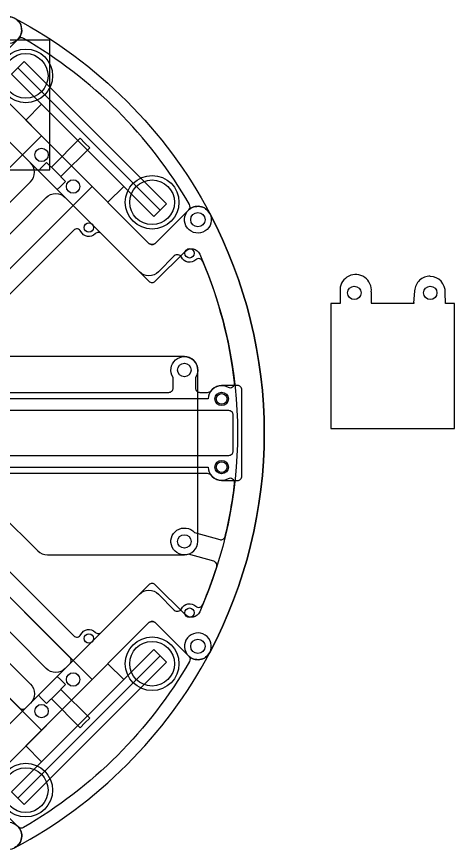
# Model space of a CAD drawing. Header units: inches. Extents: x 0 to 253, y 0 to 246.
# Drawn here: x 154.6 to 252.5, y 11.9 to 198.1 of the extents above; entities that cross this region are included whole.
import ezdxf

# ---------------------------------------------------------------- set-up
doc = ezdxf.new("R2010")
doc.units = ezdxf.units.IN
doc.header["$MEASUREMENT"] = 0
for name, color, linetype in [('2段目', 200, 'Continuous'), ('omni wheel', 4, 'Continuous'), ('カバー', 6, 'Continuous'), ('ドリブラー', 4, 'Continuous'), ('モーター', 1, 'Continuous'), ('基板', 4, 'Continuous'), ('穴', 3, 'Continuous')]:
    doc.layers.add(name, color=color, linetype=linetype)

msp = doc.modelspace()

# ---------------------------------------------------------------- linework, layer by layer
for points in [[(152.72, 198.15, -0.668179), (154.84, 193.03), (149.91, 188.1, 0.198912)], [(149.91, 181.71), (165.81, 165.81), (184.2, 147.43, 0.414214), (185.61, 147.43), (193.03, 154.84, -0.504614), (197.8, 154.13, -0.248358), (197.8, 55.87, -0.504614), (193.03, 55.16), (185.61, 62.57, 0.414214), (184.2, 62.57), (165.81, 44.19), (147.43, 25.8, 0.414214)], [(147.43, 24.39), (154.84, 16.97, -0.504614), (154.13, 12.2, -0.056457)]]:
    msp.add_lwpolyline(points, format="xyb")
for points in [[(124.24, 114.08, -0.231089), (123.45, 114.46, 0.329142), (120.02, 115.42, -0.295388), (118.96, 115.65), (114.37, 120.23, -0.198912), (114.08, 120.94), (114.08, 124.98, -0.198912), (114.37, 125.69), (155.91, 167.23), (167.23, 155.91), (125.69, 114.37, -0.198912), (124.98, 114.08)], [(195.61, 114.08), (197.31, 114.08, 0.231089), (198.09, 114.46, -0.366396), (201.89, 115.26, 0.606623), (203.36, 116.25, 0.071214), (196.25, 143.39, 0.522233), (194.65, 143.74, -0.507276), (191.47, 144.33, 0.517638), (189.87, 144.61), (186.32, 141.06, -0.414214), (182.07, 141.06), (173.59, 149.55, 0.414214), (172.18, 149.55, -0.517638), (168.96, 150.1, 0.517638), (167.35, 150.38), (132.76, 115.79, 0.668179), (133.47, 114.08), (188.61, 114.08, 0.414214), (189.61, 115.08), (189.61, 117.44, -1.863325), (194.61, 117.44), (194.61, 115.08, 0.414214)], [(203, 109.08), (203, 100.92, -0.414214), (202, 99.92), (119.54, 99.92, -0.414214), (118.54, 100.92), (118.54, 109.08, -0.414214), (119.54, 110.08), (202, 110.08, -0.414214)], [(114.37, 84.31), (155.2, 43.48, 0.414214), (156.62, 43.48), (166.52, 53.38, 0.414214), (166.52, 54.8), (125.69, 95.63, 0.198912), (124.98, 95.92), (124.24, 95.92, 0.231089), (123.45, 95.53, -0.329142), (120.02, 94.58, 0.295388), (118.96, 94.35), (115.65, 91.04, 0.295388), (115.42, 89.98, -0.329142), (114.46, 86.55, 0.231089), (114.08, 85.76), (114.08, 85.02, 0.198912)], [(201.26, 81.87, 0.030497), (203.36, 93.75, 0.606623), (201.89, 94.74, -0.366396), (198.09, 95.53, 0.231089), (197.31, 95.92), (133.47, 95.92, 0.668179), (132.76, 94.21), (167.35, 59.62, 0.517638), (168.96, 59.9, -0.517638), (172.18, 60.45, 0.414214), (173.59, 60.45), (182.07, 68.94, -0.414214), (186.32, 68.94), (189.87, 65.39, 0.517638), (191.47, 65.67, -0.507276), (194.65, 66.26, 0.522233), (196.25, 66.61, 0.022749), (199.36, 75.06, 0.424715), (198.68, 76.32), (193.04, 77.89, -1.863325), (194.38, 82.71), (200.02, 81.14, 0.424715)]]:
    msp.add_lwpolyline(points, format="xyb", close=True)
at = {"layer": '2段目'}
for points in [[(149.91, 188.1), (154.84, 193.03, 0.256038), (155.65, 195.79, 0.351932), (152.72, 198.15)], [(147.43, 25.8), (165.81, 44.19), (184.2, 62.57, -0.414214), (185.61, 62.57), (193.03, 55.16, 0.504614), (197.8, 55.87, 0.248358), (197.8, 154.13, 0.504614), (193.03, 154.84), (185.61, 147.43, -0.414214), (184.2, 147.43), (165.81, 165.81), (149.91, 181.71, -0.198912)], [(147.32, 143.78), (161.21, 157.68, -0.414214), (165.46, 157.68), (184.2, 138.94, 0.414214), (185.61, 138.94), (192.3, 145.63, -0.526966), (195.55, 145.03, -0.211181), (195.55, 64.97, -0.526966), (192.3, 64.37), (185.61, 71.06, 0.414214), (184.2, 71.06), (165.46, 52.32, -0.414214), (161.21, 52.32), (147.31, 66.23, -0.414214)], [(112.07, 94.39), (157.68, 48.79, -0.414214), (157.68, 44.54), (146.5, 33.36, -0.414214)], [(154.13, 12.2, 0.504614), (154.84, 16.97), (147.43, 24.39, -0.414214)]]:
    msp.add_lwpolyline(points, format="xyb", dxfattribs=at)
msp.add_lwpolyline([(124.3, 127.84), (157.68, 161.21, 0.414214), (157.68, 165.46), (148.01, 175.13, 0.351024), (141.8, 175.81), (127.78, 166.92, -0.142184), (125.1, 166.15), (123.59, 166.15, 0.414214), (122.59, 165.15), (122.59, 128.54, 0.668179)], format="xyb", close=True, dxfattribs=at)
at = {"layer": 'omni wheel'}
for p, q in [((186.67, 154.85), (154.85, 186.67)), ((186.67, 55.15), (154.85, 23.33))]:
    msp.add_line(p, q, dxfattribs=at)
for points in [[(186.67, 154.85), (188.09, 156.27), (156.27, 188.09), (154.85, 186.67), (153.44, 185.26), (185.26, 153.44)], [(156.62, 175), (175, 156.62), (178.54, 160.15), (160.15, 178.54)], [(186.67, 55.15), (188.09, 53.73), (156.27, 21.91), (154.85, 23.33), (153.44, 24.74), (185.26, 56.56)], [(156.62, 35), (175, 53.38), (178.54, 49.85), (160.15, 31.46)]]:
    msp.add_lwpolyline(points, close=True, dxfattribs=at)
for centre, radius in [((156.62, 184.9), 6), ((156.62, 184.9), 5), ((184.9, 156.62), 6), ((184.9, 156.62), 5), ((184.9, 53.38), 6), ((184.9, 53.38), 5), ((156.62, 25.1), 6), ((156.62, 25.1), 5)]:
    msp.add_circle(centre, radius, dxfattribs=at)
at = {"layer": 'カバー'}
for points in [[(154.13, 197.8, -0.150385), (197.8, 154.13, -2.015193), (193.08, 154.9, 0.347349), (193.26, 156.13, 0.130926), (156.13, 193.26, 0.347349), (154.9, 193.08, -2.015193)], [(160.77, 112.62), (124.09, 112.62, 0.414214), (121.09, 115.62), (117.54, 115.62, 0.414214), (116.54, 114.62), (116.54, 105), (116.54, 95.38, 0.414214), (117.54, 94.38), (121.09, 94.38, 0.414214), (124.09, 97.38), (160.77, 97.38), (197.46, 97.38, 0.414214), (200.46, 94.38), (204, 94.38, 0.414214), (205, 95.38), (205, 105), (205, 114.62, 0.414214), (204, 115.62), (200.46, 115.62, 0.414214), (197.46, 112.62)], [(160.77, 110.08), (202, 110.08, -0.414214), (203, 109.08), (203, 105), (203, 100.92, -0.414214), (202, 99.92), (160.77, 99.92), (119.54, 99.92, -0.414214), (118.54, 100.92), (118.54, 105), (118.54, 109.08, -0.414214), (119.54, 110.08)], [(154.13, 12.2, 0.150385), (197.8, 55.87, 2.015193), (193.08, 55.1, -0.347349), (193.26, 53.87, -0.130926), (156.13, 16.74, -0.347349), (154.9, 16.92, 2.015193)]]:
    msp.add_lwpolyline(points, format="xyb", close=True, dxfattribs=at)
for centre in [(200.46, 112.62), (200.46, 97.38)]:
    msp.add_circle(centre, 1.2, dxfattribs=at)
at = {"layer": 'ドリブラー'}
msp.add_lwpolyline([(162, 163.87), (162, 192.87), (142, 192.87), (142, 163.87)], close=True, dxfattribs=at)
at = {"layer": 'モーター'}
for points in [[(161.57, 161.57), (155.91, 167.23), (111.65, 122.96), (117.3, 117.3), (122.96, 111.65), (167.23, 155.91), (161.57, 161.57), (167.23, 155.91), (171.47, 160.15), (165.81, 165.81), (160.15, 171.47), (155.91, 167.23)], [(161.57, 48.43), (155.91, 42.77), (111.65, 87.04), (117.3, 92.7), (122.96, 98.35), (167.23, 54.09), (161.57, 48.43), (167.23, 54.09), (171.47, 49.85), (165.81, 44.19), (160.15, 38.53), (155.91, 42.77)]]:
    msp.add_lwpolyline(points, close=True, dxfattribs=at)
for points in [[(164.47, 162.35), (170.94, 168.82), (169.88, 169.88), (169.88, 169.88), (169.88, 169.88), (168.82, 170.94), (162.35, 164.47)], [(163.69, 159.45), (164.4, 160.15), (165.53, 161.28), (163.41, 163.41), (161.28, 165.53), (160.15, 164.4), (159.45, 163.69)], [(163.69, 50.55), (164.4, 49.85), (165.53, 48.72), (163.41, 46.59), (161.28, 44.47), (160.15, 45.6), (159.45, 46.31)], [(164.47, 47.65), (170.94, 41.18), (169.88, 40.12), (169.88, 40.12), (169.88, 40.12), (168.82, 39.06), (162.35, 45.53)]]:
    msp.add_lwpolyline(points, dxfattribs=at)
at = {"layer": '基板'}
for points in [[(226.95, 137.13), (226.95, 133.96), (224.86, 133.96), (224.92, 106.04), (252.53, 106.04), (252.53, 133.96), (250.58, 133.96), (250.51, 136.43, 0.414212), (247.15, 140.05)], [(233.94, 136.56, 0.015102), (233.94, 134.02), (243.46, 134.08), (243.66, 136.81)]]:
    msp.add_lwpolyline(points, format="xyb", dxfattribs=at)
msp.add_lwpolyline([(195.11, 80.75), (195.11, 119.09, 0.414214), (192.11, 122.09), (151.62, 122.09, 0.414214), (150.62, 121.09), (150.62, 87.71, 0.199776), (150.91, 87), (159.35, 78.62, 0.19805), (161.47, 77.75), (192.11, 77.75, 0.414214)], format="xyb", close=True, dxfattribs=at)
for centre in [(230.15, 136.35), (247.15, 136.35), (192.11, 80.75)]:
    msp.add_circle(centre, 1.5, dxfattribs=at)
for centre, radius, start, end in [((230.45, 136.94), 3.51, 353.8347, 176.8105), ((247.02, 136.69), 3.37, 87.8389, 177.8389), ((243.5, 134.18), 0.1, 251.5651, 341.5651)]:
    msp.add_arc(centre, radius, start, end, dxfattribs=at)
at = {"layer": '穴'}
for centre, radius in [((160.15, 167.22), 1.5), ((167.22, 160.15), 1.5), ((195.15, 152.72), 1.6), ((170.76, 150.96), 1.05), ((193.28, 145.2), 1.05), ((192.11, 119.09), 1.5), ((200.46, 112.62), 1.5), ((200.46, 97.38), 1.5), ((192.11, 80.75), 1.5), ((193.28, 64.8), 1.05), ((170.76, 59.04), 1.05), ((195.15, 57.28), 1.6), ((167.22, 49.85), 1.5), ((160.15, 42.78), 1.5)]:
    msp.add_circle(centre, radius, dxfattribs=at)

doc.saveas('drawing.dxf')
